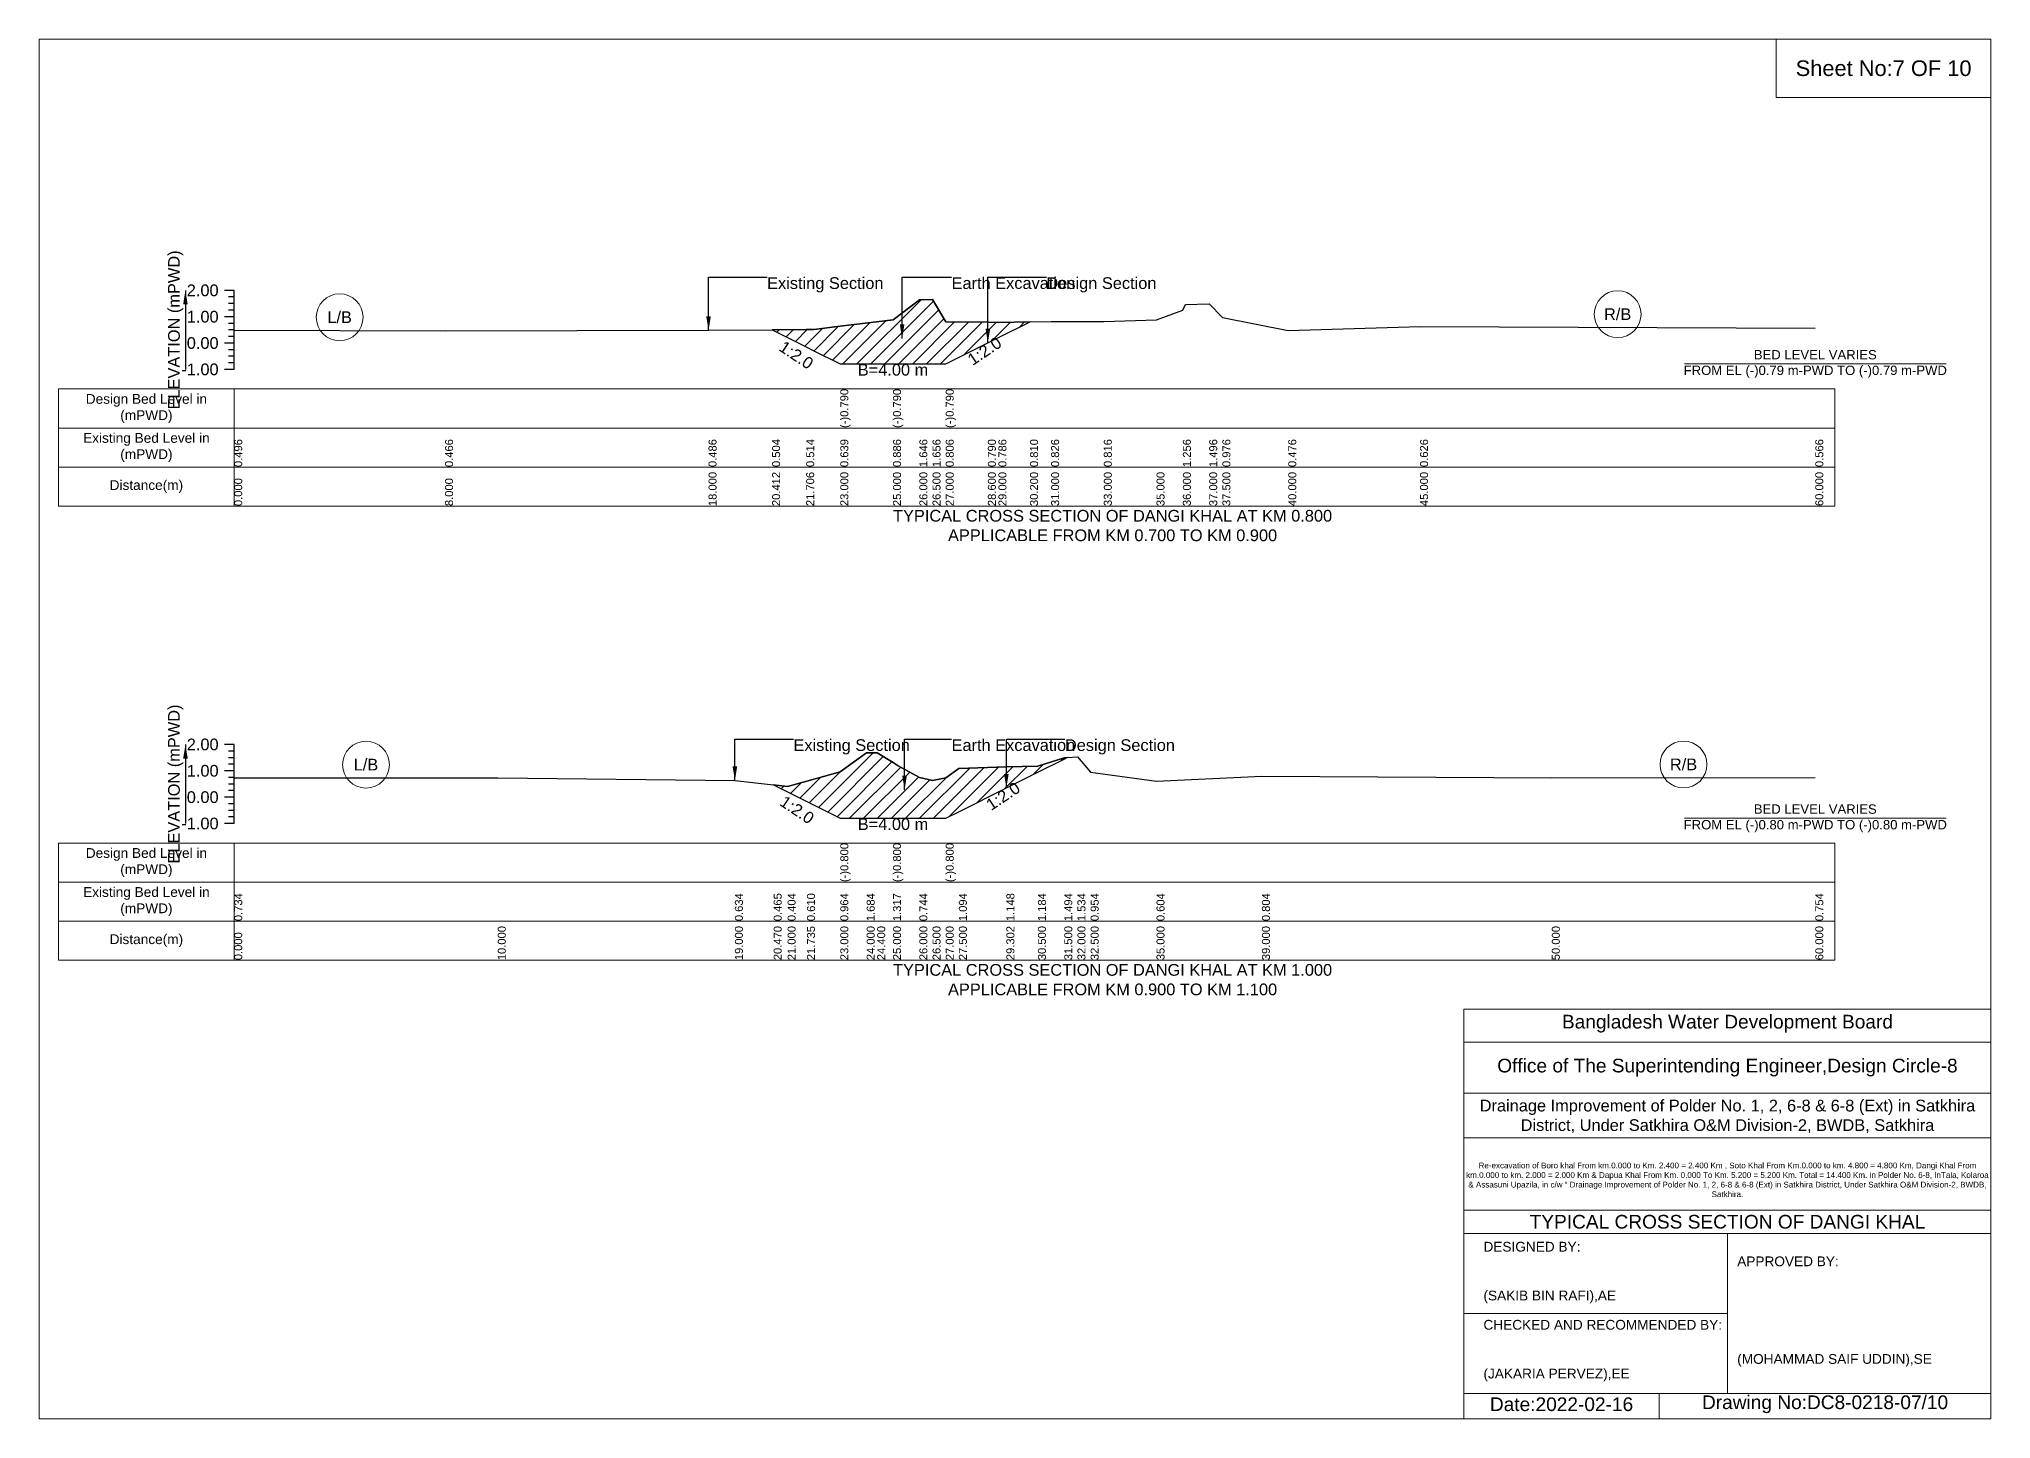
# Model space of a CAD drawing. Header units: inches. Extents: x 91000 to 408000, y -5656 to 0.
# Drawn here: x 290000 to 298000, y -5656 to 0 of the extents above; entities that cross this region are included whole.
import ezdxf

# ---------------------------------------------------------------- set-up
doc = ezdxf.new("R2010")
doc.units = ezdxf.units.IN
doc.header["$LTSCALE"] = 7
doc.header["$MEASUREMENT"] = 0
for name, color, linetype, lineweight in [('Cross section Data Border', 7, 'Continuous', 9), ('Cross Section Labels', 7, 'Continuous', 9), ('Existing_Bed_Level for Xsection', 7, 'Continuous', 25)]:
    doc.layers.add(name, color=color, linetype=linetype, lineweight=lineweight)
doc.styles.get("Standard").update_dxf_attribs({"font": 'arial.ttf'})
doc.dimstyles.get("Standard").update_dxf_attribs({"dimtxt": 45, "dimasz": 58, "dimexe": 0.18, "dimexo": 0.0625, "dimgap": 0.09, "dimtad": 0, "dimtih": 1, "dimtoh": 1, "dimdec": 4, "dimzin": 0, "dimdsep": 46, "dimtxsty": 'Standard', "dimcen": 0.09, "dimadec": 0, "dimazin": 0, "dimtfac": 1, "dimtdec": 4, "dimtofl": 0, "dimtmove": 0, "dimatfit": 3, "dimfxl": 1, "dimtolj": 1, "dimtzin": 0, "dimarcsym": 0})

msp = doc.modelspace()

# ---------------------------------------------------------------- hatches: boundary and pattern name
at = {"layer": 'Existing_Bed_Level for Xsection'}
h = msp.add_hatch(dxfattribs=at)
h.set_pattern_fill('ANSI31', color=256, scale=324, style=0)
h.paths.add_polyline_path([(293004.47685, -1191.88642), (293144.23842, -1261.76721), (293176, -1277.648), (293284, -1331.648), (293500, -1331.648), (293608, -1331.648), (293662, -1331.648), (293716, -1331.648), (293888.8, -1245.248), (293932, -1223.648), (294061.6, -1158.848), (293932, -1161.44), (293888.8, -1161.008), (293716, -1159.28), (293662, -1067.48), (293608, -1068.56), (293500, -1150.64), (293284, -1177.28), (293176, -1190.6), (293144.23842, -1190.83821)])
h = msp.add_hatch(dxfattribs=at)
h.set_pattern_fill('ANSI31', color=256, scale=324, style=0)
h.paths.add_polyline_path([(293010.77403, -3057.41901), (293068, -3086.032), (293147.38701, -3125.72551), (293284, -3194.032), (293392, -3194.032), (293435.2, -3194.032), (293500, -3194.032), (293521.6, -3194.032), (293608, -3194.032), (293662, -3194.032), (293716, -3194.032), (293770, -3167.032), (293964.65714, -3069.70343), (294094, -3005.032), (294202, -2951.032), (294213.31429, -2945.37486), (294202, -2946.28), (294094, -2979.76), (293964.65714, -2983.64029), (293770, -2989.48), (293716, -3028.36), (293662, -3039.16), (293608, -3027.28), (293521.6, -2978.68), (293500, -2965.45), (293435.2, -2925.76), (293392, -2925.76), (293284, -3003.52), (293147.38701, -3041.77164), (293068, -3064)])

# ---------------------------------------------------------------- linework, layer by layer
at = {"layer": 'Cross section Data Border'}
for points in [[(290080, -1434.328), (297360, -1434.328), (297360, -1914.328), (290080, -1914.328)], [(290080, -3295.632), (297360, -3295.632), (297360, -3775.632), (290080, -3775.632)]]:
    msp.add_lwpolyline(points, close=True, dxfattribs=at)
for points in [[(290800, -1434.328), (290800, -1914.328)], [(290080, -1594.328), (297360, -1594.328)], [(290080, -1754.328), (297360, -1754.328)], [(290800, -3295.632), (290800, -3775.632)], [(290080, -3455.632), (297360, -3455.632)], [(290080, -3615.632), (297360, -3615.632)]]:
    msp.add_lwpolyline(points, dxfattribs=at)
at = {"layer": 'Cross Section Labels'}
for points in [[(290000, 0), (298000, 0), (298000, -5656), (290000, -5656)], [(297120, 0), (298000, 0), (298000, -240), (297120, -240)]]:
    msp.add_lwpolyline(points, close=True, dxfattribs=at)
for points in [[(296744.19427, -1331.648), (297815.80573, -1331.648)], [(296744.19427, -3194.032), (297815.80573, -3194.032)], [(295840, -5656), (295840, -3976), (298000, -3976)], [(295840, -4112), (298000, -4112)], [(295840, -4320), (298000, -4320)], [(295840, -4504), (298000, -4504)], [(295840, -4800), (298000, -4800)], [(295840, -4896), (298000, -4896)], [(296920, -4896), (296920, -5552)], [(295840, -5224), (296920, -5224)], [(295840, -5552), (298000, -5552)], [(296640, -5552), (296640, -5656)]]:
    msp.add_lwpolyline(points, dxfattribs=at)
for centre in [(296470, -1127.96), (291232, -1140.38), (291340, -2974.36), (296740, -2973.28)]:
    msp.add_circle(centre, 96, dxfattribs=at)
at = {"layer": 'Existing_Bed_Level for Xsection'}
for points in [[(290800, -1030.328), (290760, -1030.328)], [(290800, -1354.328), (290800, -1246.328), (290800, -1138.328), (290800, -1030.328)], [(290800, -1057.328), (290776, -1057.328)], [(290800, -1084.328), (290776, -1084.328)], [(290800, -1111.328), (290776, -1111.328)], [(290800, -1192.76), (291664, -1196), (292744, -1193.84), (293004.47685, -1191.88642), (293144.23842, -1190.83821), (293176, -1190.6), (293284, -1177.28), (293284, -1177.28), (293500, -1150.64), (293500, -1150.64), (293608, -1068.56), (293662, -1067.48), (293716, -1159.28), (293716, -1159.28), (293888.8, -1161.008), (293932, -1161.44), (294061.6, -1158.848), (294148, -1157.12), (294364, -1158.2), (294580, -1150.64), (294688, -1110.68), (294698.8, -1088), (294796, -1084.76), (294850, -1140.92), (295120, -1194.92), (295660, -1178.72), (297280, -1185.2)], [(290800, -1138.328), (290760, -1138.328)], [(290800, -1165.328), (290776, -1165.328)], [(290800, -1192.328), (290776, -1192.328)], [(290800, -1246.328), (290760, -1246.328)], [(290800, -1219.328), (290776, -1219.328)], [(290800, -1273.328), (290776, -1273.328)], [(290800, -1354.328), (290760, -1354.328)], [(290800, -1300.328), (290776, -1300.328)], [(290800, -1327.328), (290776, -1327.328)], [(290800, -2891.632), (290760, -2891.632)], [(290800, -2918.632), (290776, -2918.632)], [(290800, -2945.632), (290776, -2945.632)], [(290800, -3215.632), (290800, -3107.632), (290800, -2999.632), (290800, -2891.632)], [(290800, -3028.36), (291880, -3028.36), (292852, -3039.16), (293010.77403, -3057.41901), (293068, -3064), (293147.38701, -3041.77164), (293284, -3003.52), (293284, -3003.52), (293392, -2925.76), (293435.2, -2925.76), (293500, -2965.45), (293500, -2965.45), (293521.6, -2978.68), (293608, -3027.28), (293662, -3039.16), (293716, -3028.36), (293716, -3028.36), (293770, -2989.48), (293964.65714, -2983.64029), (294094, -2979.76), (294202, -2946.28), (294213.31429, -2945.37486), (294256, -2941.96), (294310, -3004.6), (294580, -3042.4), (295012, -3020.8), (296200, -3028.36), (297280, -3026.2)], [(290800, -2999.632), (290760, -2999.632)], [(290800, -2972.632), (290776, -2972.632)], [(290800, -3026.632), (290776, -3026.632)], [(290800, -3107.632), (290760, -3107.632)], [(290800, -3053.632), (290776, -3053.632)], [(290800, -3080.632), (290776, -3080.632)], [(290800, -3134.632), (290776, -3134.632)], [(290800, -3161.632), (290776, -3161.632)], [(290800, -3188.632), (290776, -3188.632)], [(290800, -3215.632), (290760, -3215.632)]]:
    msp.add_lwpolyline(points, dxfattribs=at)
for points in [[(293004.47685, -1191.88642), (293144.23842, -1261.76721), (293176, -1277.648), (293284, -1331.648), (293284, -1331.648), (293500, -1331.648), (293500, -1331.648), (293608, -1331.648), (293662, -1331.648), (293716, -1331.648), (293716, -1331.648), (293888.8, -1245.248), (293932, -1223.648), (294061.6, -1158.848), (293932, -1161.44), (293888.8, -1161.008), (293716, -1159.28), (293716, -1159.28), (293662, -1067.48), (293608, -1068.56), (293500, -1150.64), (293500, -1150.64), (293284, -1177.28), (293284, -1177.28), (293176, -1190.6), (293144.23842, -1190.83821)], [(293010.77403, -3057.41901), (293010.77403, -3057.41901), (293068, -3086.032), (293147.38701, -3125.72551), (293284, -3194.032), (293284, -3194.032), (293392, -3194.032), (293435.2, -3194.032), (293500, -3194.032), (293500, -3194.032), (293521.6, -3194.032), (293608, -3194.032), (293662, -3194.032), (293716, -3194.032), (293716, -3194.032), (293770, -3167.032), (293964.65714, -3069.70343), (294094, -3005.032), (294202, -2951.032), (294213.31429, -2945.37486), (294202, -2946.28), (294094, -2979.76), (293964.65714, -2983.64029), (293770, -2989.48), (293716, -3028.36), (293716, -3028.36), (293662, -3039.16), (293608, -3027.28), (293521.6, -2978.68), (293500, -2965.45), (293500, -2965.45), (293435.2, -2925.76), (293392, -2925.76), (293284, -3003.52), (293284, -3003.52), (293147.38701, -3041.77164), (293068, -3064), (293010.77403, -3057.41901)]]:
    msp.add_lwpolyline(points, close=True, dxfattribs=at)

# ---------------------------------------------------------------- texts
at = {"layer": 'Cross section Data Border', "char_height": 40, "width": 640, "attachment_point": 5}
for s, insert in [('Design Bed Level in (mPWD)', (290440, -1514.328)), ('Existing Bed Level in (mPWD)', (290440, -1674.328)), ('Distance(m)', (290440, -1834.328)), ('Design Bed Level in (mPWD)', (290440, -3375.632)), ('Existing Bed Level in (mPWD)', (290440, -3535.632)), ('Distance(m)', (290440, -3695.632))]:
    msp.add_mtext(s, dxfattribs=dict(at, insert=insert))
at = {"layer": 'Cross Section Labels'}
for s, insert, char_height, attachment_point in [('Sheet No:7 OF 10', (297560, -120), 64, 5), ('Existing Section', (292984, -976.328), 48, 1), ('Earth Excavation', (293740, -976.328), 48, 1), ('Design Section', (294128.8, -976.328), 48, 1), ('L/B', (291232, -1140.38), 48, 5), ('R/B', (296470, -1127.96), 48, 5), ('BED LEVEL VARIES ^JFROM EL (-)0.79 m-PWD TO (-)0.79 m-PWD', (297280, -1331.648), 38.4, 5), ('B=4.00 m', (293500, -1331.648), 48, 2), ('TYPICAL CROSS SECTION OF DANGI KHAL AT KM 0.800^JAPPLICABLE FROM KM 0.700 TO KM 0.900', (294400, -1994.328), 48, 5), ('Existing Section', (293092, -2870.032), 48, 1), ('Earth Excavation', (293740, -2870.032), 48, 1), ('Design Section', (294204.65714, -2870.032), 48, 1), ('L/B', (291340, -2974.36), 48, 5), ('R/B', (296740, -2973.28), 48, 5), ('B=4.00 m', (293500, -3194.032), 48, 2), ('BED LEVEL VARIES ^JFROM EL (-)0.80 m-PWD TO (-)0.80 m-PWD', (297280, -3194.032), 38.4, 5), ('TYPICAL CROSS SECTION OF DANGI KHAL AT KM 1.000^JAPPLICABLE FROM KM 0.900 TO KM 1.100', (294400, -3855.632), 48, 5), ('Bangladesh Water Development Board', (296920, -4036), 56, 5), ('Office of The Superintending Engineer,Design Circle-8', (296920, -4216), 56, 5)]:
    msp.add_mtext(s, dxfattribs=dict(at, insert=insert, char_height=char_height, attachment_point=attachment_point))
at = {"layer": 'Cross Section Labels', "char_height": 48, "attachment_point": 2}
for insert, rotation in [((293117.23842, -1275.26721), 326.309932474), ((293861.8, -1258.748), 33.690067526), ((293120.38701, -3139.22551), 326.309932474), ((293937.65714, -3083.20343), 33.690067526)]:
    msp.add_mtext('1:2.0', dxfattribs=dict(at, insert=insert, rotation=rotation))
at = {"layer": 'Cross Section Labels'}
for s, insert, char_height, width, attachment_point in [('Drainage Improvement of Polder No. 1, 2, 6-8 & 6-8 (Ext) in Satkhira District, Under Satkhira O&M Division-2, BWDB, Satkhira', (296920, -4416), 48, 2240, 5), ('Re-excavation of Boro khal From km.0.000 to Km. 2.400 = 2.400 Km , Soto Khal From Km.0.000 to km. 4.800 = 4.800 Km, Dangi Khal From km.0.000 to km. 2.000 = 2.000 Km & Dapua Khal From Km. 0.000 To Km. 5.200 = 5.200 Km. Total = 14.400 Km. in Polder No. 6-8, InTala, Kolaroa & Assasuni Upazila, in c/w “ Drainage Improvement of Polder No. 1, 2, 6-8 & 6-8 (Ext) in Satkhira District, Under Satkhira O&M Division-2, BWDB, Satkhira.', (296920, -4676), 23.56497918, 2160, 5), ('TYPICAL CROSS SECTION OF DANGI KHAL', (296920, -4848), 56, 2240, 5), ('DESIGNED BY:^J^J^J(SAKIB BIN RAFI),AE', (295920, -5056), 40, 1120, 4), ('APPROVED BY:^J^J^J^J^J^J(MOHAMMAD SAIF UDDIN),SE', (296960, -5216), 40, 1120, 4), ('CHECKED AND RECOMMENDED BY:^J^J^J(JAKARIA PERVEZ),EE', (295920, -5376), 40, 1120, 4), ('Date:2022-02-16', (296240, -5596), 56, 1120, 5), ('Drawing No:DC8-0218-07/10', (297320, -5596), 56, 1760, 5)]:
    msp.add_mtext(s, dxfattribs=dict(at, insert=insert, char_height=char_height, width=width, attachment_point=attachment_point))
at = {"layer": 'Existing_Bed_Level for Xsection', "rotation": 90}
for s, insert, char_height, attachment_point in [('ELEVATION (mPWD)', (290560, -1192.328), 48, 5), ('(-)0.790', (293284, -1594.328), 32.8, 1), ('(-)0.790', (293500, -1594.328), 32.8, 1), ('(-)0.790', (293716, -1594.328), 32.8, 1), ('0.496', (290800, -1754.328), 32.8, 1), ('0.466', (291664, -1754.328), 32.8, 1), ('0.486', (292744, -1754.328), 32.8, 1), ('0.504', (293004.47685, -1754.328), 32.8, 1), ('0.514', (293144.23842, -1754.328), 32.8, 1), ('0.639', (293284, -1754.328), 32.8, 1), ('0.886', (293500, -1754.328), 32.8, 1), ('1.646', (293608, -1754.328), 32.8, 1), ('1.656', (293662, -1754.328), 32.8, 1), ('0.806', (293716, -1754.328), 32.8, 1), ('0.790', (293888.8, -1754.328), 32.8, 1), ('0.786', (293932, -1754.328), 32.8, 1), ('0.810', (294061.6, -1754.328), 32.8, 1), ('0.826', (294148, -1754.328), 32.8, 1), ('0.816', (294364, -1754.328), 32.8, 1), ('1.256', (294688, -1754.328), 32.8, 1), ('1.496', (294796, -1754.328), 32.8, 1), ('0.976', (294850, -1754.328), 32.8, 1), ('0.476', (295120, -1754.328), 32.8, 1), ('0.626', (295660, -1754.328), 32.8, 1), ('0.566', (297280, -1754.328), 32.8, 1), ('0.000', (290800, -1914.328), 32.8, 1), ('8.000', (291664, -1914.328), 32.8, 1), ('18.000', (292744, -1914.328), 32.8, 1), ('20.412', (293004.47685, -1914.328), 32.8, 1), ('21.706', (293144.23842, -1914.328), 32.8, 1), ('23.000', (293284, -1914.328), 32.8, 1), ('25.000', (293500, -1914.328), 32.8, 1), ('26.000', (293608, -1914.328), 32.8, 1), ('26.500', (293662, -1914.328), 32.8, 1), ('27.000', (293716, -1914.328), 32.8, 1), ('28.600', (293888.8, -1914.328), 32.8, 1), ('29.000', (293932, -1914.328), 32.8, 1), ('30.200', (294061.6, -1914.328), 32.8, 1), ('31.000', (294148, -1914.328), 32.8, 1), ('33.000', (294364, -1914.328), 32.8, 1), ('35.000', (294580, -1914.328), 32.8, 1), ('36.000', (294688, -1914.328), 32.8, 1), ('37.000', (294796, -1914.328), 32.8, 1), ('37.500', (294850, -1914.328), 32.8, 1), ('40.000', (295120, -1914.328), 32.8, 1), ('45.000', (295660, -1914.328), 32.8, 1), ('60.000', (297280, -1914.328), 32.8, 1), ('ELEVATION (mPWD)', (290560, -3053.632), 48, 5), ('(-)0.800', (293284, -3455.632), 32.8, 1), ('(-)0.800', (293500, -3455.632), 32.8, 1), ('(-)0.800', (293716, -3455.632), 32.8, 1), ('0.734', (290800, -3615.632), 32.8, 1), ('0.634', (292852, -3615.632), 32.8, 1), ('0.465', (293010.77403, -3615.632), 32.8, 1), ('0.404', (293068, -3615.632), 32.8, 1), ('0.610', (293147.38701, -3615.632), 32.8, 1), ('0.964', (293284, -3615.632), 32.8, 1), ('1.684', (293392, -3615.632), 32.8, 1), ('1.317', (293500, -3615.632), 32.8, 1), ('0.744', (293608, -3615.632), 32.8, 1), ('1.094', (293770, -3615.632), 32.8, 1), ('1.148', (293964.65714, -3615.632), 32.8, 1), ('1.184', (294094, -3615.632), 32.8, 1), ('1.494', (294202, -3615.632), 32.8, 1), ('1.534', (294256, -3615.632), 32.8, 1), ('0.954', (294310, -3615.632), 32.8, 1), ('0.604', (294580, -3615.632), 32.8, 1), ('0.804', (295012, -3615.632), 32.8, 1), ('0.754', (297280, -3615.632), 32.8, 1), ('0.000', (290800, -3775.632), 32.8, 1), ('10.000', (291880, -3775.632), 32.8, 1), ('19.000', (292852, -3775.632), 32.8, 1), ('20.470', (293010.77403, -3775.632), 32.8, 1), ('21.000', (293068, -3775.632), 32.8, 1), ('21.735', (293147.38701, -3775.632), 32.8, 1), ('23.000', (293284, -3775.632), 32.8, 1), ('24.000', (293392, -3775.632), 32.8, 1), ('24.400', (293435.2, -3775.632), 32.8, 1), ('25.000', (293500, -3775.632), 32.8, 1), ('26.000', (293608, -3775.632), 32.8, 1), ('26.500', (293662, -3775.632), 32.8, 1), ('27.000', (293716, -3775.632), 32.8, 1), ('27.500', (293770, -3775.632), 32.8, 1), ('29.302', (293964.65714, -3775.632), 32.8, 1), ('30.500', (294094, -3775.632), 32.8, 1), ('31.500', (294202, -3775.632), 32.8, 1), ('32.000', (294256, -3775.632), 32.8, 1), ('32.500', (294310, -3775.632), 32.8, 1), ('35.000', (294580, -3775.632), 32.8, 1), ('39.000', (295012, -3775.632), 32.8, 1), ('50.000', (296200, -3775.632), 32.8, 1), ('60.000', (297280, -3775.632), 32.8, 1)]:
    msp.add_mtext(s, dxfattribs=dict(at, insert=insert, char_height=char_height, attachment_point=attachment_point))
at = {"layer": 'Existing_Bed_Level for Xsection', "char_height": 48, "attachment_point": 6}
for s, insert in [('2.00', (290736, -1030.328)), ('1.00', (290736, -1138.328)), ('0.00', (290736, -1246.328)), ('-1.00', (290736, -1354.328)), ('2.00', (290736, -2891.632)), ('1.00', (290736, -2999.632)), ('0.00', (290736, -3107.632)), ('-1.00', (290736, -3215.632))]:
    msp.add_mtext(s, dxfattribs=dict(at, insert=insert))

# ---------------------------------------------------------------- leaders
at = {"layer": 'Cross Section Labels', "annotation_type": 0, "has_hookline": 1, "hookline_direction": 0}
for points, text_width in [([(292744, -1193.84), (292744, -976.328), (292983.91, -976.328)], 467.16508), ([(293537.39764, -1227.06905), (293537.39764, -976.328), (293739.91, -976.328)], 496.99318), ([(293888.8, -1245.248), (293888.8, -976.328), (294128.71, -976.328)], 441.23329), ([(292852, -3039.16), (292852, -2870.032), (293091.91, -2870.032)], 467.16508), ([(293547.48137, -3076.98216), (293547.48137, -2870.032), (293739.91, -2870.032)], 496.99318), ([(293964.65714, -3069.70343), (293964.65714, -2870.032), (294204.56714, -2870.032)], 441.23329)]:
    msp.add_leader(points, dimstyle='Standard', override={"dimasz": 57.6}, dxfattribs=dict(at, text_width=text_width))
at = {"layer": 'Existing_Bed_Level for Xsection'}
for points in [[(290600, -1030.328), (290600, -1354.328)], [(290600, -2891.632), (290600, -3215.632)]]:
    msp.add_leader(points, dimstyle='Standard', override={"dimasz": 57.6}, dxfattribs=at)

doc.saveas('drawing.dxf')
